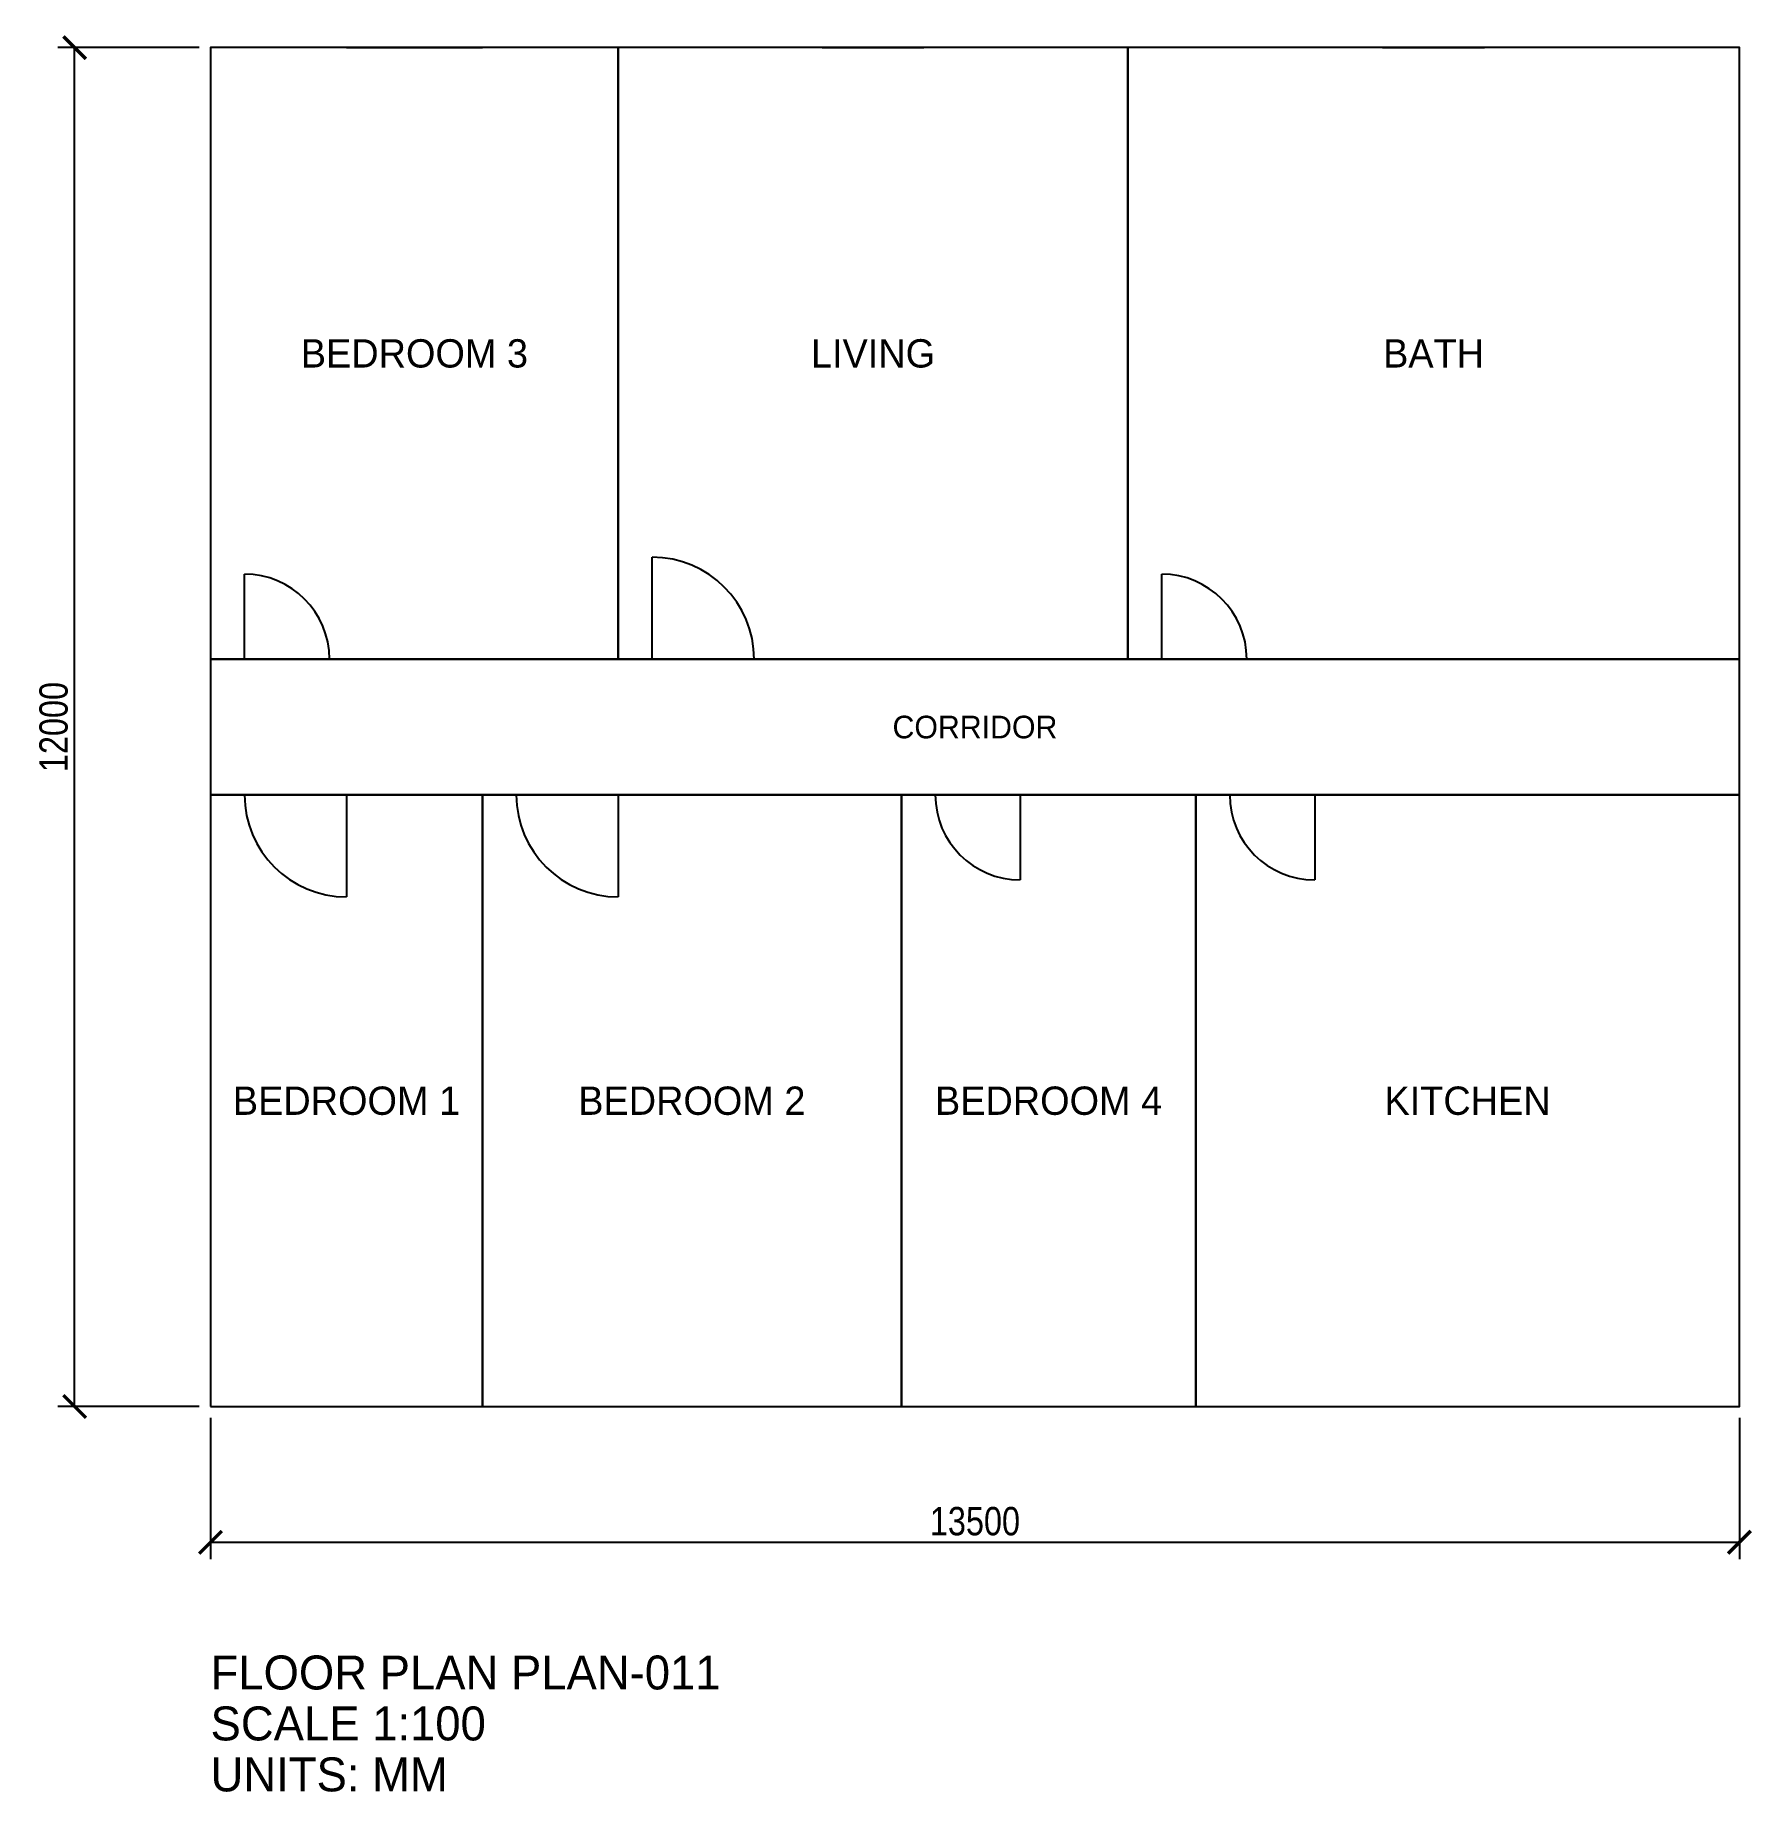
# Model space of a CAD drawing. Header units: millimetres. Extents: x -1549 to 13611, y -3404 to 12111.
import ezdxf
from ezdxf.enums import TextEntityAlignment as Align

# ---------------------------------------------------------------- set-up
doc = ezdxf.new("R2010")
doc.units = ezdxf.units.MM
for name, color, linetype in [('ANNOTATION', 6, 'Continuous'), ('CORRIDOR', 4, 'Continuous'), ('DIMENSIONS', 8, 'Continuous'), ('DOORS', 1, 'Continuous'), ('ROOM_NAMES', 170, 'Continuous'), ('ROOMS', 3, 'Continuous'), ('WALLS', 7, 'Continuous'), ('WINDOWS', 5, 'Continuous')]:
    doc.layers.add(name, color=color, linetype=linetype)
doc.styles.add('OpenSansCondensed-Light', font='OpenSansCondensed-Light.ttf')
doc.dimstyles.new('EZDXF', dxfattribs={"dimtxt": 0.25, "dimasz": 0.175, "dimexe": 0.375, "dimexo": 0.125, "dimgap": 0.1, "dimtad": 1, "dimlfac": 100, "dimzin": 12, "dimdsep": 46, "dimtxsty": 'OpenSansCondensed-Light', "dimblk": 'ARCHTICK', "dimcen": 2.5, "dimazin": 3, "dimtfac": 0.5, "dimtmove": 2, "dimatfit": 3})

# ---------------------------------------------------------------- blocks, each defined once
blk = doc.blocks.new('DOOR')
blk.add_line((0, 0), (0, 1))
blk.add_arc((0, 0), 1, 0, 90)
blk = doc.blocks.new('_ARCHTICK')
at = {"color": 0, "linetype": 'BYBLOCK', "const_width": 0.15}
blk.add_lwpolyline([(-0.5, -0.5), (0.5, 0.5)], dxfattribs=at)

msp = doc.modelspace()

# ---------------------------------------------------------------- linework, layer by layer
at = {"layer": 'CORRIDOR'}
msp.add_lwpolyline([(0, 5400), (13500, 5400), (13500, 6600), (0, 6600)], close=True, dxfattribs=at)
at = {"layer": 'ROOMS'}
for points in [[(0, 6600), (3600, 6600), (3600, 12000), (0, 12000)], [(3600, 6600), (8100, 6600), (8100, 12000), (3600, 12000)], [(8100, 6600), (13500, 6600), (13500, 12000), (8100, 12000)], [(0, 0), (2400, 0), (2400, 5400), (0, 5400)], [(2400, 0), (6100, 0), (6100, 5400), (2400, 5400)], [(6100, 0), (8700, 0), (8700, 5400), (6100, 5400)], [(8700, 0), (13500, 0), (13500, 5400), (8700, 5400)]]:
    msp.add_lwpolyline(points, close=True, dxfattribs=at)
at = {"layer": 'WALLS'}
for p, q in [((13500, 12000), (0, 12000)), ((0, 12000), (0, 0)), ((3600, 6600), (3600, 12000)), ((8100, 6600), (8100, 12000)), ((13500, 0), (13500, 12000)), ((0, 6600), (13500, 6600)), ((0, 5400), (13500, 5400)), ((2400, 0), (2400, 5400)), ((6100, 0), (6100, 5400)), ((8700, 0), (8700, 5400)), ((0, 0), (13500, 0))]:
    msp.add_line(p, q, dxfattribs=at)
at = {"layer": 'WINDOWS'}
for p, q in [((1200, 12000), (2400, 12000)), ((5400, 12000), (6300, 12000)), ((10350, 12000), (11250, 12000)), ((750, 0), (1650, 0)), ((3650, 0), (4850, 0)), ((6800, 0), (8000, 0)), ((10350, 0), (11850, 0))]:
    msp.add_line(p, q, dxfattribs=at)

# ---------------------------------------------------------------- block references
at = {"layer": 'DOORS'}
for p, xscale, yscale in [((3900, 6600), 900, 900), ((300, 6600), 750, 750), ((8400, 6600), 750, 750)]:
    msp.add_blockref('DOOR', p, dxfattribs=dict(at, xscale=xscale, yscale=yscale))
at = {"layer": 'DOORS', "rotation": 180}
for p, xscale, yscale in [((1200, 5400), 900, 900), ((3600, 5400), 900, 900), ((7150, 5400), 750, 750), ((9750, 5400), 750, 750)]:
    msp.add_blockref('DOOR', p, dxfattribs=dict(at, xscale=xscale, yscale=yscale))

# ---------------------------------------------------------------- texts
at = {"layer": 'ANNOTATION'}
for s, p in [('FLOOR PLAN PLAN-011', (0, -2500)), ('SCALE 1:100', (0, -2950)), ('UNITS: MM', (0, -3400))]:
    msp.add_text(s, height=300, dxfattribs=at).set_placement(p)
at = {"layer": 'ROOM_NAMES'}
for s, height, p in [('BEDROOM 3', 250, (1800, 9300)), ('LIVING', 250, (5850, 9300)), ('BATH', 250, (10800, 9300)), ('CORRIDOR', 200, (6750, 6000)), ('BEDROOM 1', 250, (1200, 2700)), ('BEDROOM 2', 250, (4250, 2700)), ('BEDROOM 4', 250, (7400, 2700)), ('KITCHEN', 250, (11100, 2700))]:
    msp.add_text(s, height=height, dxfattribs=at).set_placement(p, align=Align.MIDDLE_CENTER)

# ---------------------------------------------------------------- dimensions: what is measured, and where the dimension line sits
at = {"layer": 'DIMENSIONS'}
msp.add_linear_dim(base=(-1200, 0), p1=(0, 0), p2=(0, 12000), angle=90, dimstyle='EZDXF', override={"dimtxt": 250, "dimasz": 200, "dimexe": 150, "dimexo": 100, "dimgap": 60, "dimlfac": 1}, dxfattribs=at).render()
msp.add_linear_dim(base=(0, -1200), p1=(0, 0), p2=(13500, 0), dimstyle='EZDXF', override={"dimtxt": 250, "dimasz": 200, "dimexe": 150, "dimexo": 100, "dimgap": 60, "dimlfac": 1}, dxfattribs=at).render()

doc.saveas('drawing.dxf')
